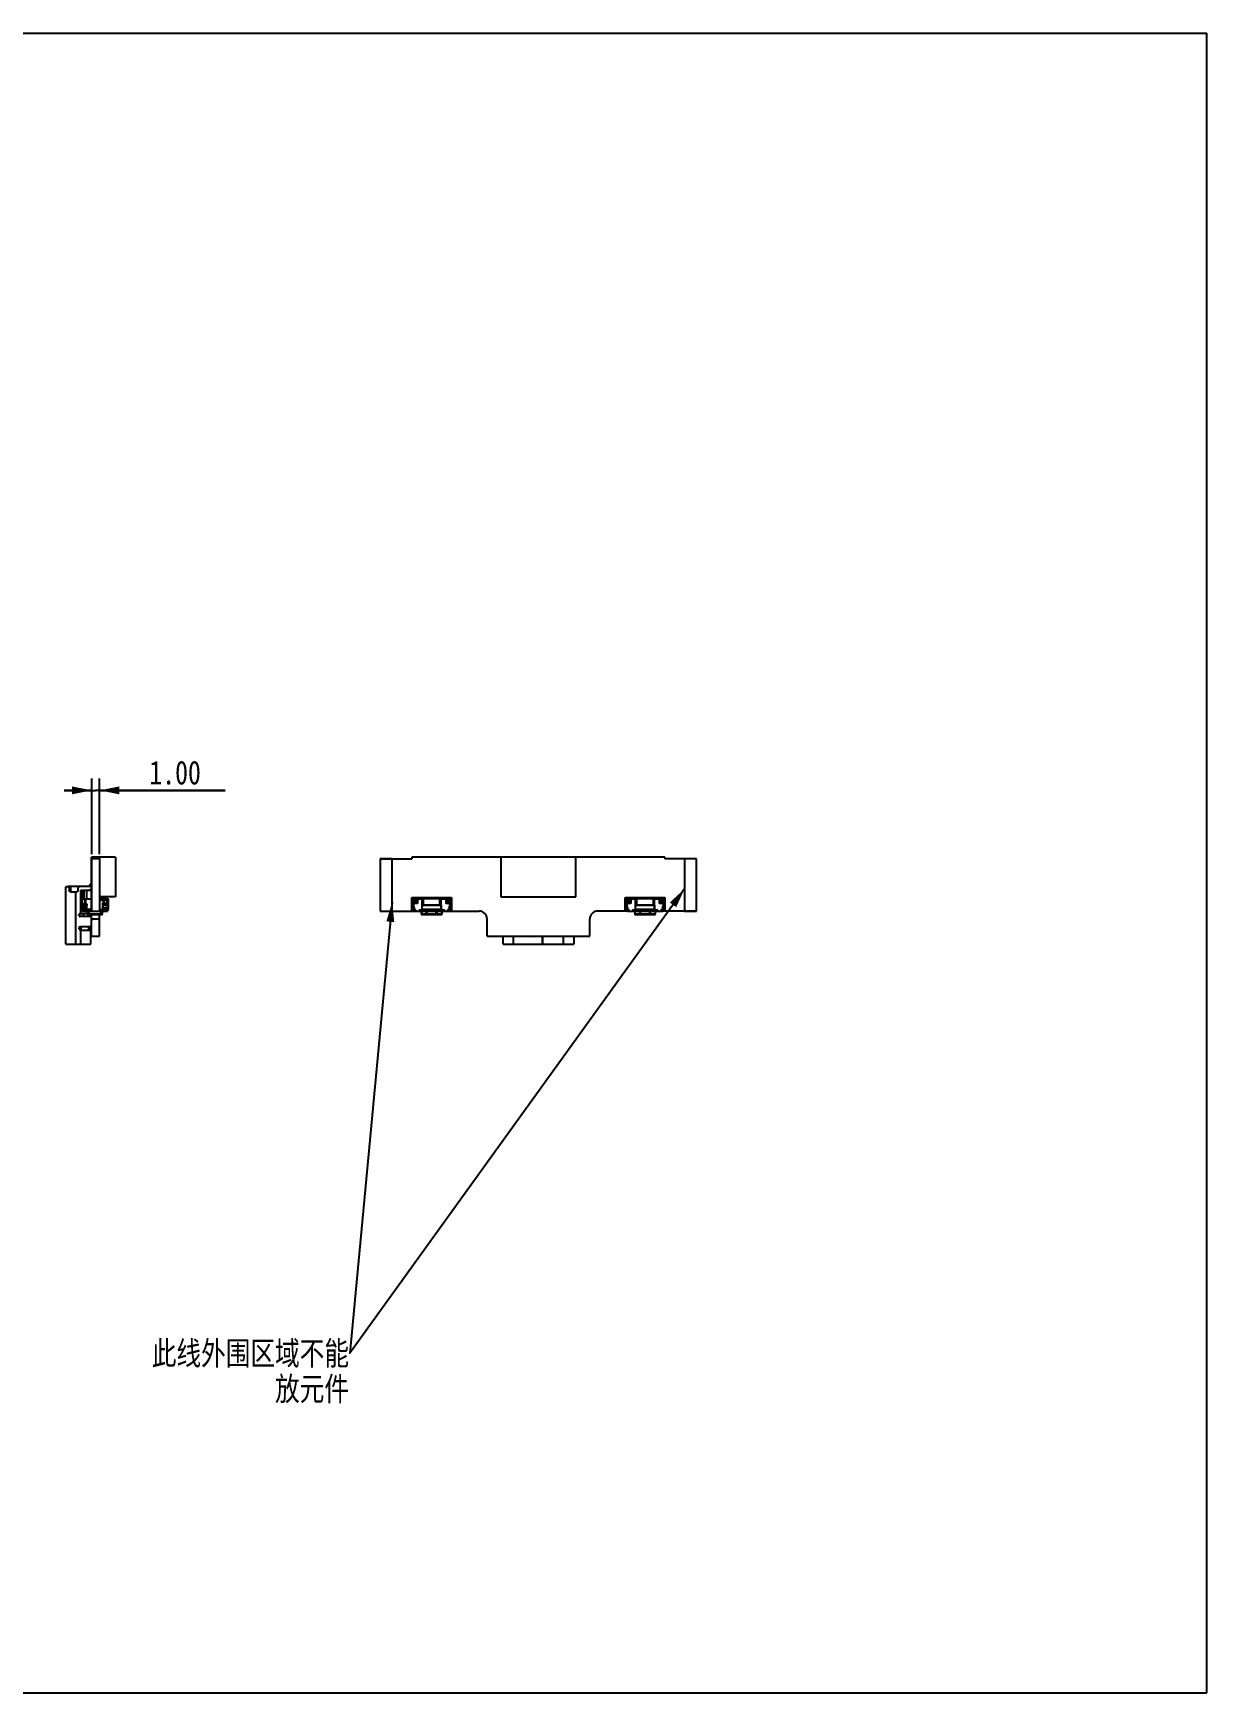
# Model space of a CAD drawing. Header units: millimetres. Extents: x 0 to 297, y 0 to 210.
# Drawn here: x 148.5 to 297, y 0 to 210 of the extents above; entities that cross this region are included whole.
import ezdxf

# ---------------------------------------------------------------- set-up
doc = ezdxf.new("R2010")
doc.units = ezdxf.units.MM
doc.header["$LTSCALE"] = 16.335
doc.layers.get('0').update_dxf_attribs({"linetype": 'CONTINUOUS'})
doc.layers.add('03__ASM_ALL_CURVES', color=7, linetype='CONTINUOUS')
doc.styles.get("Standard").update_dxf_attribs({"font": 'txt', "width": 0.8})
doc.dimstyles.new('DIMSTYLE_1', dxfattribs={"dimtxt": 3, "dimasz": 2.5, "dimexe": 1.5, "dimexo": 0.4, "dimgap": 0.75, "dimtad": 1, "dimzin": 0, "dimdsep": 46, "dimtxsty": 'STANDARD', "dimblk": '_FILLED', "dimblk1": '_FILLED', "dimblk2": '_FILLED', "dimcen": 0.09, "dimazin": 0, "dimtp": 0.01, "dimtm": 0.01, "dimtfac": 1, "dimtofl": 0, "dimtmove": 0, "dimatfit": 3, "dimldrblk": '_FILLED', "dimfxl": 1, "dimtolj": 1, "dimtzin": 0, "dimarcsym": 0})
doc.dimstyles.get("Standard").update_dxf_attribs({"dimtxt": 3, "dimasz": 2.5, "dimexe": 1.5, "dimexo": 0.4, "dimtad": 1, "dimzin": 0, "dimdsep": 46, "dimtxsty": 'STANDARD', "dimblk": '_FILLED', "dimblk1": '_FILLED', "dimblk2": '_FILLED', "dimcen": 0.09, "dimazin": 0, "dimtol": 1, "dimtp": 0.01, "dimtm": 0.01, "dimtfac": 1, "dimtofl": 0, "dimtmove": 0, "dimatfit": 3, "dimldrblk": '_FILLED', "dimfxl": 1, "dimtolj": 1, "dimtzin": 0, "dimarcsym": 0})

# ---------------------------------------------------------------- blocks, each defined once
blk = doc.blocks.new('_FILLED')
at = {"color": 0, "linetype": 'BYBLOCK'}
blk.add_solid([(0, 0), (-1, 0.2), (-1, -0.2)], dxfattribs=at)
blk = doc.blocks.new('*D7')
at = {"color": 2, "linetype": 'CONTINUOUS'}
for p, q in [((155.9, 106.12), (155.9, 115.69)), ((156.9, 106.12), (156.9, 115.69)), ((155.9, 114.19), (152.4, 114.19)), ((152.4, 114.19), (156.4, 114.19)), ((172.79, 114.19), (156.4, 114.19)), ((156.9, 114.19), (172.79, 114.19))]:
    blk.add_line(p, q, dxfattribs=at)
at = {"color": 2, "linetype": 'CONTINUOUS', "xscale": 2.5, "yscale": 2.5, "zscale": 2.5}
blk.add_blockref('_FILLED', (155.9, 114.19), dxfattribs=at)
at = {"color": 2, "linetype": 'CONTINUOUS', "xscale": 2.5, "yscale": 2.5, "zscale": 2.5, "rotation": 180}
blk.add_blockref('_FILLED', (156.9, 114.19), dxfattribs=at)
at = {"color": 2, "linetype": 'CONTINUOUS', "insert": (163.19, 117.94), "char_height": 3, "width": 9.6, "attachment_point": 1, "line_spacing_factor": 0.9}
blk.add_mtext('1.00', dxfattribs=at)

msp = doc.modelspace()

# ---------------------------------------------------------------- linework, layer by layer
at = {"color": 7, "linetype": 'CONTINUOUS'}
for p, q in [((0, 210), (297, 210)), ((297, 0), (297, 210)), ((155.896, 98.922), (155.896, 105.722)), ((158.896, 105.722), (155.896, 105.722)), ((156.896, 105.522), (155.896, 105.522)), ((156.896, 105.722), (156.896, 98.922)), ((158.896, 105.722), (158.896, 100.722)), ((192.424, 105.522), (192.424, 98.922)), ((192.424, 105.522), (196.424, 105.522)), ((196.424, 105.722), (196.424, 105.522)), ((228.424, 105.722), (196.424, 105.722)), ((207.674, 105.722), (207.674, 100.722)), ((217.174, 100.722), (217.174, 105.722)), ((228.424, 105.722), (228.424, 105.522)), ((232.424, 105.522), (228.424, 105.522)), ((232.424, 98.922), (232.424, 105.522)), ((152.636, 94.722), (152.636, 101.997)), ((152.951, 101.997), (152.636, 101.997)), ((152.916, 102.072), (152.916, 101.997)), ((152.916, 102.072), (155.766, 102.072)), ((152.966, 101.997), (152.966, 102.072)), ((153.055, 101.997), (152.966, 101.997)), ((153.155, 101.848), (153.061, 101.847)), ((153.061, 101.847), (153.061, 101.522)), ((153.186, 101.859), (153.141, 101.943)), ((153.18, 101.372), (154.036, 101.372)), ((153.211, 101.451), (153.211, 101.741)), ((153.266, 101.522), (153.266, 102.072)), ((153.416, 101.372), (153.266, 101.522)), ((154.178, 101.474), (154.084, 101.38)), ((154.186, 101.522), (154.186, 101.852)), ((154.226, 101.972), (154.226, 102.072)), ((154.386, 102.052), (155.896, 102.052)), ((154.546, 101.382), (154.546, 101.582)), ((154.546, 101.582), (155.606, 101.582)), ((154.546, 99.072), (154.546, 101.382)), ((154.546, 101.382), (154.696, 101.382)), ((154.696, 98.922), (154.696, 101.572)), ((154.696, 101.572), (155.596, 101.572)), ((154.896, 101.572), (154.896, 100.476)), ((155.036, 101.572), (155.036, 101.582)), ((155.246, 101.572), (155.246, 100.476)), ((155.336, 101.572), (155.336, 101.582)), ((155.456, 102.072), (155.456, 102.052)), ((155.721, 102.072), (155.721, 102.32)), ((155.721, 102.32), (155.841, 102.32)), ((155.766, 102.072), (155.766, 102.052)), ((155.841, 102.32), (155.841, 102.052)), ((154.516, 100.752), (154.516, 100.692)), ((154.546, 99.072), (155.283, 99.072)), ((155.246, 99.772), (154.696, 99.772)), ((154.696, 99.572), (155.246, 99.572)), ((154.696, 98.922), (157.896, 98.922)), ((154.707, 100.376), (154.707, 99.876)), ((154.783, 100.476), (155.796, 100.476)), ((154.783, 99.776), (155.214, 99.776)), ((154.896, 99.776), (154.896, 99.772)), ((155.246, 99.782), (155.246, 99.191)), ((155.283, 99.072), (155.283, 98.922)), ((155.296, 98.938), (155.296, 99.605)), ((155.345, 98.922), (155.345, 98.522)), ((155.546, 98.922), (155.546, 98.522)), ((158.896, 100.722), (156.896, 100.722)), ((156.896, 100.572), (157.176, 100.572)), ((156.896, 100.472), (157.896, 100.472)), ((156.996, 100.279), (157.774, 100.279)), ((157.046, 98.522), (157.046, 98.922)), ((157.897, 100.472), (157.176, 100.572)), ((157.247, 98.922), (157.247, 98.522)), ((157.316, 98.922), (157.316, 99.734)), ((157.896, 99.072), (157.316, 99.072)), ((157.346, 100.472), (157.346, 100.279)), ((157.346, 99.193), (157.346, 99.925)), ((157.896, 99.872), (157.346, 99.872)), ((158.046, 99.672), (157.346, 99.672)), ((157.406, 99.905), (157.389, 99.905)), ((157.412, 99.879), (157.498, 99.879)), ((157.774, 99.879), (157.503, 99.879)), ((157.856, 99.979), (157.856, 100.179)), ((157.896, 98.922), (157.896, 100.472)), ((158.046, 99.722), (157.896, 99.722)), ((157.996, 99.646), (157.896, 99.646)), ((157.897, 100.473), (158.046, 100.452)), ((157.996, 99.646), (157.996, 99.122)), ((158.046, 99.672), (158.046, 100.452)), ((192.424, 98.922), (196.681, 98.922)), ((196.424, 98.922), (196.424, 100.622)), ((196.424, 100.622), (201.424, 100.622)), ((196.524, 99.082), (196.524, 100.279)), ((196.524, 100.279), (196.876, 100.279)), ((196.876, 99.879), (196.564, 99.879)), ((196.574, 100.472), (196.574, 100.279)), ((196.574, 100.472), (197.124, 100.472)), ((196.594, 99.822), (196.594, 99.672)), ((196.594, 99.672), (196.699, 99.347)), ((197.124, 99.872), (196.644, 99.872)), ((196.674, 100.622), (196.674, 100.472)), ((196.674, 99.879), (196.674, 99.872)), ((196.674, 99.082), (196.674, 99.426)), ((196.924, 99.072), (196.684, 99.072)), ((196.684, 98.922), (201.164, 98.922)), ((196.724, 100.472), (196.724, 100.279)), ((196.724, 99.879), (196.724, 99.872)), ((196.724, 99.072), (196.724, 99.193)), ((196.81, 99.979), (196.81, 100.179)), ((196.824, 99.072), (196.824, 98.922)), ((196.933, 99.979), (196.933, 100.179)), ((197.074, 100.472), (197.074, 100.622)), ((197.124, 100.472), (197.124, 99.872)), ((197.224, 100.472), (197.124, 100.472)), ((197.224, 100.472), (197.224, 100.572)), ((197.224, 100.572), (200.624, 100.572)), ((197.224, 100.473), (197.724, 100.473)), ((197.324, 99.072), (197.71, 99.072)), ((197.583, 100.622), (197.583, 100.572)), ((197.624, 98.922), (197.624, 98.522)), ((197.674, 99.672), (197.674, 99.072)), ((197.674, 99.672), (200.174, 99.672)), ((197.724, 99.372), (197.674, 99.372)), ((197.71, 99.072), (197.71, 98.922)), ((197.724, 99.722), (197.724, 100.473)), ((197.724, 100.473), (197.874, 100.452)), ((197.724, 99.722), (197.904, 99.722)), ((197.724, 98.938), (197.724, 99.546)), ((197.754, 99.722), (197.754, 99.672)), ((200.024, 99.646), (197.824, 99.646)), ((197.874, 99.722), (197.874, 100.452)), ((199.974, 100.452), (197.874, 100.452)), ((197.904, 99.722), (197.904, 99.672)), ((199.32, 100.572), (199.32, 100.622)), ((199.404, 100.572), (199.734, 100.54)), ((199.873, 100.544), (200.017, 100.572)), ((199.944, 99.722), (199.944, 99.672)), ((199.944, 99.722), (200.124, 99.722)), ((199.974, 100.452), (200.124, 100.473)), ((199.974, 99.722), (199.974, 100.452)), ((200.094, 99.722), (200.094, 99.672)), ((200.124, 99.722), (200.124, 100.473)), ((200.124, 100.473), (200.624, 100.473)), ((200.124, 98.938), (200.124, 99.546)), ((200.174, 99.372), (200.124, 99.372)), ((200.137, 98.922), (200.137, 99.072)), ((200.137, 99.072), (200.524, 99.072)), ((200.174, 99.072), (200.174, 99.672)), ((200.224, 98.522), (200.224, 98.922)), ((200.624, 100.572), (200.624, 100.472)), ((200.724, 100.472), (200.624, 100.472)), ((200.724, 100.472), (200.724, 99.872)), ((200.724, 100.472), (201.274, 100.472)), ((201.204, 99.872), (200.724, 99.872)), ((200.774, 100.622), (200.774, 100.472)), ((200.914, 100.179), (200.914, 99.979)), ((201.164, 99.072), (200.924, 99.072)), ((200.972, 100.279), (201.324, 100.279)), ((201.284, 99.879), (200.972, 99.879)), ((201.024, 98.922), (201.024, 99.072)), ((201.037, 100.179), (201.037, 99.979)), ((201.124, 100.472), (201.124, 100.279)), ((201.124, 99.879), (201.124, 99.872)), ((201.124, 99.072), (201.124, 99.193)), ((201.148, 99.347), (201.254, 99.672)), ((201.166, 98.922), (204.924, 98.922)), ((201.174, 100.472), (201.174, 100.622)), ((201.174, 99.872), (201.174, 99.879)), ((201.174, 99.426), (201.174, 99.082)), ((201.254, 99.822), (201.254, 99.672)), ((201.274, 100.279), (201.274, 100.472)), ((201.324, 99.082), (201.324, 100.279)), ((201.424, 100.622), (201.424, 98.922)), ((207.674, 100.722), (217.174, 100.722)), ((223.681, 98.922), (219.924, 98.922)), ((223.424, 98.922), (223.424, 100.622)), ((223.424, 100.622), (228.424, 100.622)), ((223.524, 99.082), (223.524, 100.279)), ((223.524, 100.279), (223.876, 100.279)), ((223.876, 99.879), (223.564, 99.879)), ((223.574, 100.472), (223.574, 100.279)), ((223.574, 100.472), (224.124, 100.472)), ((223.594, 99.822), (223.594, 99.672)), ((223.594, 99.672), (223.699, 99.347)), ((224.124, 99.872), (223.644, 99.872)), ((223.674, 100.622), (223.674, 100.472)), ((223.674, 99.879), (223.674, 99.872)), ((223.674, 99.082), (223.674, 99.426)), ((223.924, 99.072), (223.684, 99.072)), ((223.684, 98.922), (228.164, 98.922)), ((223.724, 100.472), (223.724, 100.279)), ((223.724, 99.879), (223.724, 99.872)), ((223.724, 99.072), (223.724, 99.193)), ((223.81, 99.979), (223.81, 100.179)), ((223.824, 99.072), (223.824, 98.922)), ((223.933, 99.979), (223.933, 100.179)), ((224.074, 100.472), (224.074, 100.622)), ((224.124, 100.472), (224.124, 99.872)), ((224.224, 100.472), (224.124, 100.472)), ((224.224, 100.472), (224.224, 100.572)), ((224.224, 100.572), (227.624, 100.572)), ((224.224, 100.473), (224.724, 100.473)), ((224.324, 99.072), (224.71, 99.072)), ((224.583, 100.622), (224.583, 100.572)), ((224.624, 98.922), (224.624, 98.522)), ((224.674, 99.672), (224.674, 99.072)), ((224.674, 99.672), (227.174, 99.672)), ((224.724, 99.372), (224.674, 99.372)), ((224.71, 99.072), (224.71, 98.922)), ((224.724, 99.722), (224.724, 100.473)), ((224.724, 100.473), (224.874, 100.452)), ((224.724, 99.722), (224.904, 99.722)), ((224.724, 98.938), (224.724, 99.546)), ((224.754, 99.722), (224.754, 99.672)), ((227.024, 99.646), (224.824, 99.646)), ((224.874, 99.722), (224.874, 100.452)), ((226.974, 100.452), (224.874, 100.452)), ((224.904, 99.722), (224.904, 99.672)), ((226.32, 100.572), (226.32, 100.622)), ((226.404, 100.572), (226.734, 100.54)), ((226.873, 100.544), (227.017, 100.572)), ((226.944, 99.722), (226.944, 99.672)), ((226.944, 99.722), (227.124, 99.722)), ((226.974, 100.452), (227.124, 100.473)), ((226.974, 99.722), (226.974, 100.452)), ((227.094, 99.722), (227.094, 99.672)), ((227.124, 99.722), (227.124, 100.473)), ((227.124, 100.473), (227.624, 100.473)), ((227.124, 98.938), (227.124, 99.546)), ((227.174, 99.372), (227.124, 99.372)), ((227.137, 98.922), (227.137, 99.072)), ((227.137, 99.072), (227.524, 99.072)), ((227.174, 99.072), (227.174, 99.672)), ((227.224, 98.522), (227.224, 98.922)), ((227.624, 100.572), (227.624, 100.472)), ((227.724, 100.472), (227.624, 100.472)), ((227.724, 100.472), (227.724, 99.872)), ((227.724, 100.472), (228.274, 100.472)), ((228.204, 99.872), (227.724, 99.872)), ((227.774, 100.622), (227.774, 100.472)), ((227.914, 100.179), (227.914, 99.979)), ((228.164, 99.072), (227.924, 99.072)), ((227.972, 100.279), (228.324, 100.279)), ((228.284, 99.879), (227.972, 99.879)), ((228.024, 98.922), (228.024, 99.072)), ((228.037, 100.179), (228.037, 99.979)), ((228.124, 100.472), (228.124, 100.279)), ((228.124, 99.879), (228.124, 99.872)), ((228.124, 99.072), (228.124, 99.193)), ((228.148, 99.347), (228.254, 99.672)), ((232.424, 98.922), (228.166, 98.922)), ((228.174, 100.472), (228.174, 100.622)), ((228.174, 99.872), (228.174, 99.879)), ((228.174, 99.426), (228.174, 99.082)), ((228.254, 99.822), (228.254, 99.672)), ((228.274, 100.279), (228.274, 100.472)), ((228.324, 99.082), (228.324, 100.279)), ((228.424, 100.622), (228.424, 98.922)), ((154.296, 98.372), (154.296, 98.472)), ((154.296, 96.772), (154.296, 96.672)), ((154.446, 98.622), (155.345, 98.622)), ((155.796, 98.222), (154.446, 98.222)), ((155.896, 96.922), (154.446, 96.922)), ((154.536, 96.522), (154.536, 96.922)), ((154.561, 96.522), (154.561, 96.922)), ((154.811, 98.622), (154.811, 98.222)), ((155.395, 98.472), (157.197, 98.472)), ((155.496, 98.472), (155.496, 98.222)), ((155.496, 96.922), (155.496, 96.522)), ((155.796, 98.222), (155.796, 98.472)), ((155.796, 94.722), (155.796, 96.922)), ((155.896, 95.722), (155.896, 98.472)), ((156.896, 95.722), (156.896, 98.472)), ((197.674, 98.472), (200.174, 98.472)), ((205.924, 95.722), (205.924, 97.922)), ((218.924, 95.722), (218.924, 97.922)), ((224.674, 98.472), (227.174, 98.472)), ((152.636, 94.722), (155.796, 94.722)), ((154.446, 96.522), (155.796, 96.522)), ((155.896, 95.722), (156.896, 95.722)), ((205.924, 95.722), (218.924, 95.722)), ((207.954, 94.722), (207.954, 95.722)), ((207.954, 94.722), (212.919, 94.722)), ((212.919, 95.722), (212.919, 94.722)), ((212.929, 95.722), (212.929, 94.722)), ((212.929, 94.722), (216.894, 94.722)), ((216.894, 95.722), (216.894, 94.722)), ((0, 0), (297, 0))]:
    msp.add_line(p, q, dxfattribs=at)
at = {"color": 9, "linetype": 'CONTINUOUS'}
for p, q in [((153.061, 101.522), (153.176, 101.522)), ((153.155, 101.848), (153.211, 101.741)), ((153.211, 101.451), (153.176, 101.522)), ((153.916, 94.722), (153.916, 101.372)), ((155.606, 101.582), (155.606, 101.572)), ((154.516, 98.622), (154.516, 100.692)), ((154.696, 99.722), (155.246, 99.722)), ((155.246, 99.349), (154.696, 99.349)), ((154.696, 99.191), (155.246, 99.191)), ((154.796, 98.922), (154.796, 99.072)), ((155.04, 100.476), (155.04, 99.776)), ((155.169, 99.776), (155.169, 100.476)), ((155.196, 99.072), (155.196, 98.922)), ((155.896, 99.122), (155.296, 99.122)), ((155.518, 98.522), (155.518, 98.922)), ((155.571, 98.522), (155.571, 98.922)), ((157.316, 99.082), (156.896, 99.082)), ((157.021, 98.922), (157.021, 98.522)), ((157.074, 98.522), (157.074, 98.922)), ((157.346, 99.822), (157.896, 99.822)), ((157.896, 99.347), (157.346, 99.347)), ((157.346, 99.193), (157.896, 99.193)), ((157.383, 100.279), (157.383, 99.916)), ((157.416, 98.922), (157.416, 99.072)), ((157.498, 99.879), (157.498, 100.279)), ((157.796, 99.072), (157.796, 98.922)), ((157.896, 99.546), (157.996, 99.546)), ((157.896, 99.122), (157.996, 99.122)), ((196.594, 99.8), (196.524, 99.8)), ((196.524, 99.734), (196.594, 99.734)), ((196.524, 99.082), (196.674, 99.082)), ((196.56, 99.879), (196.56, 100.279)), ((196.624, 98.934), (196.624, 98.922)), ((196.684, 98.922), (196.684, 99.072)), ((196.724, 99.072), (196.724, 98.922)), ((196.81, 100.179), (196.933, 100.179)), ((196.933, 99.979), (196.81, 99.979)), ((196.924, 98.922), (196.924, 99.072)), ((197.324, 99.072), (197.324, 98.922)), ((197.421, 99.072), (197.421, 98.922)), ((197.517, 98.922), (197.517, 99.072)), ((197.624, 99.072), (197.624, 98.922)), ((197.649, 98.522), (197.649, 98.922)), ((200.124, 99.122), (197.724, 99.122)), ((198.038, 100.622), (198.038, 100.572)), ((198.177, 100.572), (198.177, 100.622)), ((198.244, 98.922), (198.244, 98.472)), ((198.339, 98.522), (198.339, 98.922)), ((199.509, 98.522), (199.509, 98.922)), ((199.604, 98.472), (199.604, 98.922)), ((200.199, 98.922), (200.199, 98.522)), ((200.224, 98.922), (200.224, 99.072)), ((200.33, 99.072), (200.33, 98.922)), ((200.427, 99.072), (200.427, 98.922)), ((200.524, 98.922), (200.524, 99.072)), ((200.914, 100.179), (201.037, 100.179)), ((201.037, 99.979), (200.914, 99.979)), ((200.924, 99.072), (200.924, 98.922)), ((201.124, 98.922), (201.124, 99.072)), ((201.164, 98.922), (201.164, 99.072)), ((201.324, 99.082), (201.174, 99.082)), ((201.224, 98.922), (201.224, 98.934)), ((201.254, 99.8), (201.324, 99.8)), ((201.254, 99.734), (201.324, 99.734)), ((201.288, 100.279), (201.288, 99.879)), ((223.594, 99.8), (223.524, 99.8)), ((223.524, 99.734), (223.594, 99.734)), ((223.524, 99.082), (223.674, 99.082)), ((223.56, 99.879), (223.56, 100.279)), ((223.624, 98.934), (223.624, 98.922)), ((223.684, 98.922), (223.684, 99.072)), ((223.724, 99.072), (223.724, 98.922)), ((223.81, 100.179), (223.933, 100.179)), ((223.933, 99.979), (223.81, 99.979)), ((223.924, 98.922), (223.924, 99.072)), ((224.324, 99.072), (224.324, 98.922)), ((224.421, 99.072), (224.421, 98.922)), ((224.517, 98.922), (224.517, 99.072)), ((224.624, 99.072), (224.624, 98.922)), ((224.649, 98.522), (224.649, 98.922)), ((227.124, 99.122), (224.724, 99.122)), ((225.038, 100.622), (225.038, 100.572)), ((225.177, 100.572), (225.177, 100.622)), ((225.244, 98.922), (225.244, 98.472)), ((225.339, 98.522), (225.339, 98.922)), ((226.509, 98.522), (226.509, 98.922)), ((226.604, 98.472), (226.604, 98.922)), ((227.199, 98.922), (227.199, 98.522)), ((227.224, 98.922), (227.224, 99.072)), ((227.33, 99.072), (227.33, 98.922)), ((227.427, 99.072), (227.427, 98.922)), ((227.524, 98.922), (227.524, 99.072)), ((227.914, 100.179), (228.037, 100.179)), ((228.037, 99.979), (227.914, 99.979)), ((227.924, 99.072), (227.924, 98.922)), ((228.124, 98.922), (228.124, 99.072)), ((228.164, 98.922), (228.164, 99.072)), ((228.324, 99.082), (228.174, 99.082)), ((228.224, 98.922), (228.224, 98.934)), ((228.254, 99.8), (228.324, 99.8)), ((228.254, 99.734), (228.324, 99.734)), ((228.288, 100.279), (228.288, 99.879)), ((154.411, 98.222), (154.411, 98.622)), ((157.247, 98.522), (155.345, 98.522)), ((155.496, 98.322), (155.796, 98.322)), ((155.496, 96.722), (155.796, 96.722)), ((155.896, 97.922), (156.896, 97.922)), ((200.224, 98.522), (197.624, 98.522)), ((227.224, 98.522), (224.624, 98.522)), ((154.516, 94.722), (154.516, 96.522)), ((209.234, 95.722), (209.234, 94.722)), ((215.614, 94.722), (215.614, 95.722))]:
    msp.add_line(p, q, dxfattribs=at)
at = {"color": 7, "linetype": 'CONTINUOUS'}
for centre, radius, start, end in [((153.291, 101.481), 0.117, 201.67955, 206.07243), ((153.591, 101.451), 0.38, 180.02807, 182.79053), ((153.574, 101.45), 0.362, 182.78819, 185.54809), ((153.542, 101.447), 0.331, 185.51702, 189.49212), ((154.036, 101.522), 0.15, 270, 360), ((154.386, 101.852), 0.2, 90.00002, 180.00002), ((154.716, 100.752), 0.2, 148.35807, 180.00067), ((155.596, 101.272), 0.3, 0, 90), ((155.606, 101.282), 0.3, 14.56351, 90), ((154.666, 100.692), 0.15, 179.99997, 216.79059), ((154.796, 99.122), 0.2, 194.48584, 239.98429), ((155.214, 99.853), 0.0777, 270, 288.12577), ((155.262, 99.708), 0.075, 317.25818, 108.12577), ((155.374, 99.605), 0.0777, 137.25818, 180), ((155.796, 100.376), 0.1, 0, 90), ((156.996, 100.179), 0.1, 90, 180), ((157.346, 99.85), 0.075, 60.81781, 221.8428), ((157.216, 99.734), 0.1, 0, 41.8428), ((157.238, 99.747), 0.218, 37.33621, 38.81566), ((157.503, 99.946), 0.0672, 265.61233, 269.99814), ((157.796, 99.122), 0.2, 300.0157, 360), ((196.684, 99.082), 0.16, 180, 270), ((196.564, 99.912), 0.0331, 263.74287, 269.99142), ((196.644, 99.822), 0.05, 90, 180), ((196.684, 99.082), 0.01, 180, 270), ((196.224, 99.193), 0.5, 0, 18.00416), ((197.824, 99.546), 0.1, 90, 180), ((198.399, 99.622), 0.05, 90, 151.72067), ((199.449, 99.622), 0.05, 28.27933, 90), ((200.024, 99.546), 0.1, 0, 90), ((201.624, 99.193), 0.5, 162, 180), ((201.164, 99.082), 0.16, 270, 360), ((201.164, 99.082), 0.01, 270, 360), ((201.204, 99.822), 0.05, 0, 90), ((201.284, 99.912), 0.0331, 270.00858, 276.25713), ((204.924, 97.922), 1, 0, 90), ((219.924, 97.922), 1, 90, 180), ((223.684, 99.082), 0.16, 180, 270), ((223.564, 99.912), 0.0331, 263.74287, 269.99142), ((223.644, 99.822), 0.05, 90, 180), ((223.684, 99.082), 0.01, 180, 270), ((223.224, 99.193), 0.5, 0, 18.00416), ((224.824, 99.546), 0.1, 90, 180), ((225.399, 99.622), 0.05, 90, 151.72067), ((226.449, 99.622), 0.05, 28.27933, 90), ((227.024, 99.546), 0.1, 0, 90), ((228.624, 99.193), 0.5, 162, 180), ((228.164, 99.082), 0.16, 270, 360), ((228.164, 99.082), 0.01, 270, 360), ((228.204, 99.822), 0.05, 0, 90), ((228.284, 99.912), 0.0331, 270.00858, 276.25713), ((154.446, 98.472), 0.15, 90, 180), ((154.446, 98.372), 0.15, 180, 270), ((154.446, 96.772), 0.15, 90, 180), ((154.446, 96.672), 0.15, 180, 270), ((155.395, 98.522), 0.05, 180, 270), ((155.596, 98.522), 0.05, 180, 270), ((155.796, 98.122), 0.1, 0, 90), ((155.946, 97.822), 0.1, 138.59038, 239.87919), ((155.796, 97.954), 0.1, 318.59038, 325.54102), ((156.996, 98.522), 0.05, 270, 360), ((157.197, 98.522), 0.05, 270, 360), ((197.674, 98.522), 0.05, 180, 270), ((200.174, 98.522), 0.05, 270, 360), ((224.674, 98.522), 0.05, 180, 270), ((227.174, 98.522), 0.05, 270, 360), ((212.079, 95.865), 0.16, 243.76103, 296.19697), ((212.079, 95.865), 0.15, 253.03513, 286.90693)]:
    msp.add_arc(centre, radius, start, end, dxfattribs=at)
for centre in [(199.791, 100.552), (226.791, 100.552)]:
    msp.add_ellipse(centre, major_axis=(0.1, 0), ratio=0.137931, start_param=-2.1816616, end_param=-0.6108652, dxfattribs=at)
for points, knots in [([(153.061, 101.847), (153.061, 101.867), (153.055, 101.905), (153.031, 101.954), (152.995, 101.988), (152.965, 101.997), (152.951, 101.997)], [0, 0, 0, 0, 0.2915908, 0.5620311, 0.7974094, 1, 1, 1, 1]), ([(153.055, 101.997), (153.058, 101.997), (153.068, 101.997), (153.077, 101.994), (153.085, 101.992)], [0, 0, 0, 0, 0.2199674, 1, 1, 1, 1]), ([(153.143, 101.379), (153.13, 101.384), (153.107, 101.4), (153.081, 101.434), (153.065, 101.476), (153.061, 101.506), (153.061, 101.522)], [0, 0, 0, 0, 0.2272645, 0.4695332, 0.7290918, 1, 1, 1, 1]), ([(153.142, 101.943), (153.136, 101.955), (153.12, 101.975), (153.097, 101.988), (153.085, 101.992)], [0, 0, 0, 0, 0.4968977, 1, 1, 1, 1]), ([(153.155, 101.905), (153.154, 101.908), (153.152, 101.921), (153.147, 101.934), (153.142, 101.943)], [0, 0, 0, 0, 0.2561198, 1, 1, 1, 1]), ([(153.155, 101.848), (153.156, 101.853), (153.158, 101.872), (153.158, 101.891), (153.155, 101.905)], [0, 0, 0, 0, 0.2568319, 1, 1, 1, 1]), ([(153.176, 101.522), (153.175, 101.515), (153.171, 101.487), (153.175, 101.457), (153.182, 101.438)], [0, 0, 0, 0, 0.2620562, 1, 1, 1, 1]), ([(153.186, 101.859), (153.195, 101.842), (153.207, 101.802), (153.211, 101.762), (153.211, 101.741)], [0, 0, 0, 0, 0.4861281, 1, 1, 1, 1]), ([(153.186, 101.43), (153.188, 101.426), (153.196, 101.412), (153.206, 101.4), (153.216, 101.393)], [0, 0, 0, 0, 0.2539383, 1, 1, 1, 1]), ([(154.783, 100.476), (154.778, 100.476), (154.768, 100.474), (154.748, 100.466), (154.727, 100.447), (154.71, 100.414), (154.707, 100.389), (154.707, 100.376)], [0, 0, 0, 0, 0.1085855, 0.2201646, 0.4579806, 0.7207792, 1, 1, 1, 1]), ([(154.707, 99.876), (154.707, 99.863), (154.71, 99.838), (154.727, 99.805), (154.748, 99.785), (154.768, 99.777), (154.778, 99.776), (154.783, 99.776)], [0, 0, 0, 0, 0.2792211, 0.5420197, 0.7798357, 0.8914146, 1, 1, 1, 1]), ([(155.283, 99.072), (155.284, 99.072), (155.288, 99.072), (155.292, 99.073), (155.295, 99.074), (155.296, 99.076)], [0, 0, 0, 0, 0.3654636, 0.6465517, 1, 1, 1, 1]), ([(155.296, 98.938), (155.296, 98.936), (155.295, 98.931), (155.292, 98.926), (155.288, 98.923), (155.285, 98.922), (155.283, 98.922)], [0, 0, 0, 0, 0.3084547, 0.5526226, 0.7675087, 1, 1, 1, 1]), ([(157.389, 99.905), (157.388, 99.906), (157.387, 99.91), (157.385, 99.914), (157.383, 99.916)], [0, 0, 0, 0, 0.2702024, 1, 1, 1, 1]), ([(157.383, 99.916), (157.385, 99.915), (157.393, 99.912), (157.401, 99.908), (157.406, 99.905)], [0, 0, 0, 0, 0.2517826, 1, 1, 1, 1]), ([(157.408, 99.883), (157.407, 99.885), (157.401, 99.893), (157.394, 99.9), (157.389, 99.905)], [0, 0, 0, 0, 0.2438952, 1, 1, 1, 1]), ([(157.406, 99.905), (157.422, 99.901), (157.453, 99.893), (157.483, 99.884), (157.498, 99.879)], [0, 0, 0, 0, 0.5217186, 1, 1, 1, 1]), ([(157.856, 100.179), (157.856, 100.192), (157.851, 100.217), (157.834, 100.25), (157.811, 100.269), (157.79, 100.277), (157.779, 100.279), (157.774, 100.279)], [0, 0, 0, 0, 0.2720672, 0.5314981, 0.7720815, 0.8871612, 1, 1, 1, 1]), ([(157.774, 99.879), (157.779, 99.879), (157.79, 99.88), (157.811, 99.888), (157.834, 99.907), (157.851, 99.94), (157.856, 99.966), (157.856, 99.979)], [0, 0, 0, 0, 0.1128389, 0.2279187, 0.4685022, 0.7279331, 1, 1, 1, 1]), ([(196.524, 99.916), (196.524, 99.915), (196.524, 99.912), (196.525, 99.908), (196.525, 99.905)], [0, 0, 0, 0, 0.2198436, 1, 1, 1, 1]), ([(196.525, 99.905), (196.526, 99.903), (196.53, 99.898), (196.537, 99.891), (196.548, 99.885), (196.556, 99.881), (196.56, 99.879)], [0, 0, 0, 0, 0.178899, 0.4013336, 0.6743225, 1, 1, 1, 1]), ([(196.81, 100.179), (196.81, 100.191), (196.808, 100.216), (196.798, 100.244), (196.786, 100.262), (196.776, 100.271), (196.765, 100.277), (196.757, 100.279), (196.753, 100.279)], [0, 0, 0, 0, 0.30692, 0.5836741, 0.7045659, 0.812547, 0.9096092, 1, 1, 1, 1]), ([(196.753, 99.879), (196.757, 99.879), (196.765, 99.88), (196.776, 99.886), (196.786, 99.896), (196.798, 99.913), (196.808, 99.941), (196.81, 99.966), (196.81, 99.979)], [0, 0, 0, 0, 0.0903908, 0.1874532, 0.2954343, 0.4163262, 0.6930803, 1, 1, 1, 1]), ([(196.876, 100.279), (196.88, 100.279), (196.888, 100.277), (196.899, 100.271), (196.909, 100.262), (196.921, 100.244), (196.931, 100.216), (196.933, 100.191), (196.933, 100.179)], [0, 0, 0, 0, 0.0903908, 0.1874532, 0.2954343, 0.4163262, 0.6930803, 1, 1, 1, 1]), ([(196.933, 99.979), (196.933, 99.966), (196.931, 99.941), (196.921, 99.913), (196.909, 99.896), (196.899, 99.886), (196.888, 99.88), (196.88, 99.879), (196.876, 99.879)], [0, 0, 0, 0, 0.30692, 0.5836741, 0.7045659, 0.812547, 0.9096092, 1, 1, 1, 1]), ([(197.71, 99.072), (197.712, 99.072), (197.715, 99.072), (197.72, 99.073), (197.723, 99.074), (197.724, 99.076)], [0, 0, 0, 0, 0.3654636, 0.6465517, 1, 1, 1, 1]), ([(197.724, 98.938), (197.724, 98.936), (197.723, 98.931), (197.72, 98.926), (197.716, 98.923), (197.712, 98.922), (197.71, 98.922)], [0, 0, 0, 0, 0.3084547, 0.5526226, 0.7675087, 1, 1, 1, 1]), ([(200.124, 99.076), (200.124, 99.074), (200.128, 99.073), (200.132, 99.072), (200.135, 99.072), (200.137, 99.072)], [0, 0, 0, 0, 0.3534483, 0.6345364, 1, 1, 1, 1]), ([(200.137, 98.922), (200.135, 98.922), (200.132, 98.923), (200.127, 98.926), (200.125, 98.931), (200.124, 98.936), (200.124, 98.938)], [0, 0, 0, 0, 0.2324913, 0.4473774, 0.6915453, 1, 1, 1, 1]), ([(200.914, 100.179), (200.914, 100.191), (200.917, 100.216), (200.927, 100.244), (200.939, 100.262), (200.949, 100.271), (200.96, 100.277), (200.968, 100.279), (200.972, 100.279)], [0, 0, 0, 0, 0.30692, 0.5836741, 0.7045659, 0.812547, 0.9096092, 1, 1, 1, 1]), ([(200.972, 99.879), (200.968, 99.879), (200.96, 99.88), (200.949, 99.886), (200.939, 99.896), (200.927, 99.913), (200.917, 99.941), (200.914, 99.966), (200.914, 99.979)], [0, 0, 0, 0, 0.0903908, 0.1874532, 0.2954343, 0.4163262, 0.6930803, 1, 1, 1, 1]), ([(201.095, 100.279), (201.091, 100.279), (201.083, 100.277), (201.072, 100.271), (201.062, 100.262), (201.05, 100.244), (201.04, 100.216), (201.037, 100.191), (201.037, 100.179)], [0, 0, 0, 0, 0.0903908, 0.1874532, 0.2954343, 0.4163262, 0.6930803, 1, 1, 1, 1]), ([(201.037, 99.979), (201.037, 99.966), (201.04, 99.941), (201.05, 99.913), (201.062, 99.896), (201.072, 99.886), (201.083, 99.88), (201.091, 99.879), (201.095, 99.879)], [0, 0, 0, 0, 0.30692, 0.5836741, 0.7045659, 0.812547, 0.9096092, 1, 1, 1, 1]), ([(201.288, 99.879), (201.292, 99.881), (201.3, 99.885), (201.31, 99.891), (201.318, 99.898), (201.321, 99.903), (201.322, 99.905)], [0, 0, 0, 0, 0.3256775, 0.5986664, 0.821101, 1, 1, 1, 1]), ([(201.322, 99.905), (201.323, 99.906), (201.323, 99.91), (201.324, 99.913), (201.324, 99.916)], [0, 0, 0, 0, 0.2810342, 1, 1, 1, 1]), ([(223.524, 99.916), (223.524, 99.915), (223.524, 99.912), (223.525, 99.908), (223.525, 99.905)], [0, 0, 0, 0, 0.2198436, 1, 1, 1, 1]), ([(223.525, 99.905), (223.526, 99.903), (223.53, 99.898), (223.537, 99.891), (223.548, 99.885), (223.556, 99.881), (223.56, 99.879)], [0, 0, 0, 0, 0.178899, 0.4013336, 0.6743225, 1, 1, 1, 1]), ([(223.81, 100.179), (223.81, 100.191), (223.808, 100.216), (223.798, 100.244), (223.786, 100.262), (223.776, 100.271), (223.765, 100.277), (223.757, 100.279), (223.753, 100.279)], [0, 0, 0, 0, 0.30692, 0.5836741, 0.7045659, 0.812547, 0.9096092, 1, 1, 1, 1]), ([(223.753, 99.879), (223.757, 99.879), (223.765, 99.88), (223.776, 99.886), (223.786, 99.896), (223.798, 99.913), (223.808, 99.941), (223.81, 99.966), (223.81, 99.979)], [0, 0, 0, 0, 0.0903908, 0.1874532, 0.2954343, 0.4163262, 0.6930803, 1, 1, 1, 1]), ([(223.876, 100.279), (223.88, 100.279), (223.888, 100.277), (223.899, 100.271), (223.909, 100.262), (223.921, 100.244), (223.931, 100.216), (223.933, 100.191), (223.933, 100.179)], [0, 0, 0, 0, 0.0903908, 0.1874532, 0.2954343, 0.4163262, 0.6930803, 1, 1, 1, 1]), ([(223.933, 99.979), (223.933, 99.966), (223.931, 99.941), (223.921, 99.913), (223.909, 99.896), (223.899, 99.886), (223.888, 99.88), (223.88, 99.879), (223.876, 99.879)], [0, 0, 0, 0, 0.30692, 0.5836741, 0.7045659, 0.812547, 0.9096092, 1, 1, 1, 1]), ([(224.71, 99.072), (224.712, 99.072), (224.715, 99.072), (224.72, 99.073), (224.723, 99.074), (224.724, 99.076)], [0, 0, 0, 0, 0.3654636, 0.6465517, 1, 1, 1, 1]), ([(224.724, 98.938), (224.724, 98.936), (224.723, 98.931), (224.72, 98.926), (224.716, 98.923), (224.712, 98.922), (224.71, 98.922)], [0, 0, 0, 0, 0.3084547, 0.5526226, 0.7675087, 1, 1, 1, 1]), ([(227.124, 99.076), (227.124, 99.074), (227.128, 99.073), (227.132, 99.072), (227.135, 99.072), (227.137, 99.072)], [0, 0, 0, 0, 0.3534483, 0.6345364, 1, 1, 1, 1]), ([(227.137, 98.922), (227.135, 98.922), (227.132, 98.923), (227.127, 98.926), (227.125, 98.931), (227.124, 98.936), (227.124, 98.938)], [0, 0, 0, 0, 0.2324913, 0.4473774, 0.6915453, 1, 1, 1, 1]), ([(227.914, 100.179), (227.914, 100.191), (227.917, 100.216), (227.927, 100.244), (227.939, 100.262), (227.949, 100.271), (227.96, 100.277), (227.968, 100.279), (227.972, 100.279)], [0, 0, 0, 0, 0.30692, 0.5836741, 0.7045659, 0.812547, 0.9096092, 1, 1, 1, 1]), ([(227.972, 99.879), (227.968, 99.879), (227.96, 99.88), (227.949, 99.886), (227.939, 99.896), (227.927, 99.913), (227.917, 99.941), (227.914, 99.966), (227.914, 99.979)], [0, 0, 0, 0, 0.0903908, 0.1874532, 0.2954343, 0.4163262, 0.6930803, 1, 1, 1, 1]), ([(228.095, 100.279), (228.091, 100.279), (228.083, 100.277), (228.072, 100.271), (228.062, 100.262), (228.05, 100.244), (228.04, 100.216), (228.037, 100.191), (228.037, 100.179)], [0, 0, 0, 0, 0.0903908, 0.1874532, 0.2954343, 0.4163262, 0.6930803, 1, 1, 1, 1]), ([(228.037, 99.979), (228.037, 99.966), (228.04, 99.941), (228.05, 99.913), (228.062, 99.896), (228.072, 99.886), (228.083, 99.88), (228.091, 99.879), (228.095, 99.879)], [0, 0, 0, 0, 0.30692, 0.5836741, 0.7045659, 0.812547, 0.9096092, 1, 1, 1, 1]), ([(228.288, 99.879), (228.292, 99.881), (228.3, 99.885), (228.31, 99.891), (228.318, 99.898), (228.321, 99.903), (228.322, 99.905)], [0, 0, 0, 0, 0.3256775, 0.5986664, 0.821101, 1, 1, 1, 1]), ([(228.322, 99.905), (228.323, 99.906), (228.323, 99.91), (228.324, 99.913), (228.324, 99.916)], [0, 0, 0, 0, 0.2810342, 1, 1, 1, 1])]:
    msp.add_open_spline(points, degree=3, knots=knots, dxfattribs=at)
for points in [[(153.18, 101.372), (153.167, 101.372), (153.154, 101.375), (153.143, 101.379)], [(153.216, 101.393), (153.225, 101.385), (153.237, 101.38), (153.248, 101.376)]]:
    msp.add_open_spline(points, degree=3, dxfattribs=at)
at = {"color": 9, "linetype": 'CONTINUOUS'}
for points, knots in [([(155.518, 98.522), (155.518, 98.516), (155.52, 98.503), (155.529, 98.486), (155.543, 98.475), (155.554, 98.472), (155.56, 98.472)], [0, 0, 0, 0, 0.2698738, 0.5285085, 0.770487, 1, 1, 1, 1]), ([(155.571, 98.522), (155.571, 98.516), (155.572, 98.504), (155.577, 98.49), (155.582, 98.481), (155.586, 98.476), (155.591, 98.473), (155.594, 98.472), (155.596, 98.472)], [0, 0, 0, 0, 0.3184721, 0.6017326, 0.7220108, 0.8265671, 0.9175285, 1, 1, 1, 1]), ([(157.021, 98.522), (157.021, 98.515), (157.02, 98.503), (157.015, 98.489), (157.01, 98.48), (157.006, 98.476), (157.001, 98.473), (156.998, 98.472), (156.996, 98.472)], [0, 0, 0, 0, 0.3347189, 0.6198815, 0.7369964, 0.8369727, 0.9222912, 1, 1, 1, 1]), ([(157.074, 98.522), (157.074, 98.516), (157.072, 98.503), (157.063, 98.486), (157.049, 98.475), (157.038, 98.472), (157.032, 98.472)], [0, 0, 0, 0, 0.2698738, 0.5285085, 0.770487, 1, 1, 1, 1]), ([(197.649, 98.522), (197.649, 98.516), (197.65, 98.504), (197.654, 98.49), (197.66, 98.481), (197.664, 98.476), (197.669, 98.473), (197.672, 98.472), (197.674, 98.472)], [0, 0, 0, 0, 0.3184721, 0.6017326, 0.7220108, 0.8265671, 0.9175285, 1, 1, 1, 1]), ([(198.339, 98.522), (198.339, 98.516), (198.34, 98.504), (198.345, 98.489), (198.35, 98.481), (198.355, 98.476), (198.36, 98.473), (198.364, 98.472), (198.366, 98.472)], [0, 0, 0, 0, 0.3114644, 0.5907069, 0.7114478, 0.8181331, 0.9127724, 1, 1, 1, 1]), ([(199.482, 98.472), (199.483, 98.472), (199.487, 98.473), (199.492, 98.476), (199.497, 98.481), (199.503, 98.489), (199.508, 98.504), (199.509, 98.516), (199.509, 98.522)], [0, 0, 0, 0, 0.0872276, 0.1818669, 0.2885522, 0.4092931, 0.6885356, 1, 1, 1, 1]), ([(200.174, 98.472), (200.175, 98.472), (200.179, 98.473), (200.184, 98.476), (200.188, 98.481), (200.193, 98.49), (200.198, 98.504), (200.199, 98.516), (200.199, 98.522)], [0, 0, 0, 0, 0.0824715, 0.1734329, 0.2779892, 0.3982674, 0.6815279, 1, 1, 1, 1]), ([(224.649, 98.522), (224.649, 98.516), (224.65, 98.504), (224.654, 98.49), (224.66, 98.481), (224.664, 98.476), (224.669, 98.473), (224.672, 98.472), (224.674, 98.472)], [0, 0, 0, 0, 0.3184721, 0.6017326, 0.7220108, 0.8265671, 0.9175285, 1, 1, 1, 1]), ([(225.339, 98.522), (225.339, 98.516), (225.34, 98.504), (225.345, 98.489), (225.35, 98.481), (225.355, 98.476), (225.36, 98.473), (225.364, 98.472), (225.366, 98.472)], [0, 0, 0, 0, 0.3114644, 0.5907069, 0.7114478, 0.8181331, 0.9127724, 1, 1, 1, 1]), ([(226.482, 98.472), (226.483, 98.472), (226.487, 98.473), (226.492, 98.476), (226.497, 98.481), (226.503, 98.489), (226.508, 98.504), (226.509, 98.516), (226.509, 98.522)], [0, 0, 0, 0, 0.0872276, 0.1818669, 0.2885522, 0.4092931, 0.6885356, 1, 1, 1, 1]), ([(227.174, 98.472), (227.175, 98.472), (227.179, 98.473), (227.184, 98.476), (227.188, 98.481), (227.193, 98.49), (227.198, 98.504), (227.199, 98.516), (227.199, 98.522)], [0, 0, 0, 0, 0.0824715, 0.1734329, 0.2779892, 0.3982674, 0.6815279, 1, 1, 1, 1])]:
    msp.add_open_spline(points, degree=3, knots=knots, dxfattribs=at)
at = {"layer": '03__ASM_ALL_CURVES', "color": 4, "linetype": 'CONTINUOUS'}
for p, q in [((155.896, 105.522), (155.896, 98.922)), ((156.896, 105.522), (156.896, 98.922)), ((192.424, 105.522), (192.424, 98.922)), ((193.924, 105.522), (192.424, 105.522)), ((193.924, 98.922), (193.924, 105.522)), ((230.924, 105.522), (230.924, 98.922)), ((232.424, 105.522), (230.924, 105.522)), ((232.424, 98.922), (232.424, 105.522)), ((192.424, 98.922), (193.924, 98.922)), ((230.924, 98.922), (232.424, 98.922))]:
    msp.add_line(p, q, dxfattribs=at)

# ---------------------------------------------------------------- texts
at = {"color": 2, "linetype": 'CONTINUOUS', "insert": (188.463, 44.468), "char_height": 3, "width": 26.4, "attachment_point": 3, "line_spacing_factor": 0.9}
msp.add_mtext('此线外围区域不能放元件', dxfattribs=at)

# ---------------------------------------------------------------- dimensions: what is measured, and where the dimension line sits
at = {"color": 2, "linetype": 'CONTINUOUS'}
dim = msp.add_linear_dim(base=(155.896, 114.195), p1=(156.896, 105.722), p2=(155.896, 105.722), angle=180, dimstyle='DIMSTYLE_1', dxfattribs=at)
dim.commit()
dim.dimension.update_dxf_attribs({"geometry": '*D7', "text_midpoint": (168.292, 114.195), "dimtype": 160})

# ---------------------------------------------------------------- leaders
for points in [[(230.924, 101.74), (188.563, 42.968), (188.463, 42.968)], [(193.924, 100.057), (188.563, 42.968), (188.463, 42.968)]]:
    msp.add_leader(points, dimstyle='STANDARD', override={"dimtad": 0}, dxfattribs=at)

doc.saveas('drawing.dxf')
